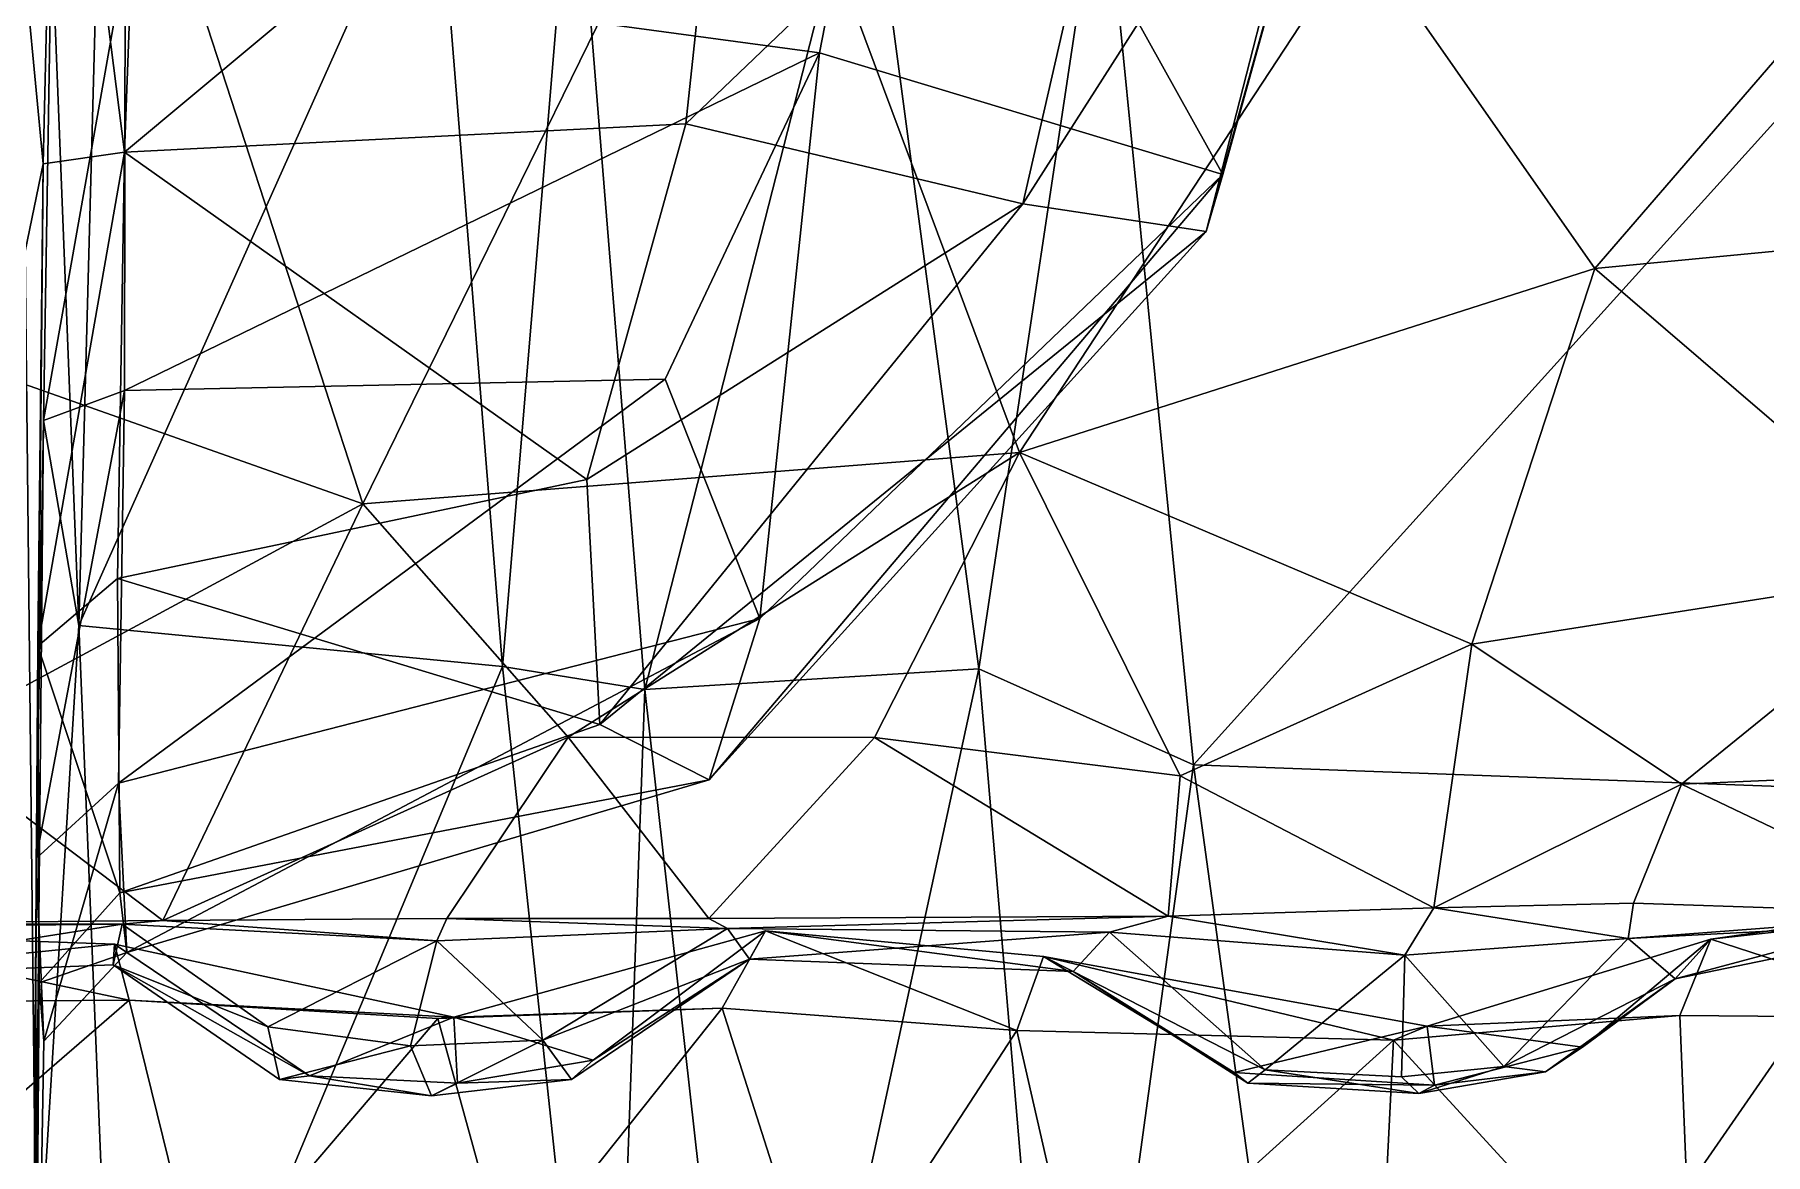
# Model space of a CAD drawing. Extents: x -4.77 to 4.77, y -2.48 to 3.3.
# Drawn here: x -0.2521 to -0.0248, y 2.034 to 2.1809 of the extents above; entities that cross this region are included whole.
import ezdxf

# ---------------------------------------------------------------- set-up
doc = ezdxf.new("R2010")
doc.units = 0

msp = doc.modelspace()

# ---------------------------------------------------------------- linework, layer by layer
for points in [[(-0.28213, 2.14519, 0.77794), (-0.24789, 2.23881, 0.7629), (-0.34915, 2.2498, 0.75796)], [(-0.28213, 2.14519, -0.77794), (-0.34915, 2.2498, -0.75796), (-0.24789, 2.23881, -0.7629)], [(-0.20895, 2.11935, 0.78356), (-0.24789, 2.23881, 0.7629), (-0.28213, 2.14519, 0.77794)], [(-0.20895, 2.11935, -0.78356), (-0.28213, 2.14519, -0.77794), (-0.24789, 2.23881, -0.7629)], [(-0.24925, 2.23618, -0.6056), (-0.23749, 2.23977, -0.62186), (-0.24026, 2.1655, -0.63305)], [(-0.24925, 2.23618, 0.6056), (-0.24026, 2.1655, 0.63305), (-0.23749, 2.23977, 0.62186)], [(-0.20895, 2.11935, 0.78356), (-0.1586, 2.22211, 0.76767), (-0.24789, 2.23881, 0.7629)], [(-0.20895, 2.11935, -0.78356), (-0.24789, 2.23881, -0.7629), (-0.1586, 2.22211, -0.76767)], [(-0.15978, 2.23265, -0.64791), (-0.24026, 2.1655, -0.63305), (-0.23749, 2.23977, -0.62186)], [(-0.15978, 2.23265, 0.64791), (-0.23749, 2.23977, 0.62186), (-0.24026, 2.1655, 0.63305)], [(-0.25496, 2.20636, -0.5237), (-0.24925, 2.23618, -0.6056), (-0.25093, 2.16398, -0.62129)], [(-0.25496, 2.20636, 0.5237), (-0.25093, 2.16398, 0.62129), (-0.24925, 2.23618, 0.6056)], [(-0.24925, 2.23618, -0.6056), (-0.24026, 2.1655, -0.63305), (-0.25093, 2.16398, -0.62129)], [(-0.24925, 2.23618, 0.6056), (-0.25093, 2.16398, 0.62129), (-0.24026, 2.1655, 0.63305)], [(-0.24019, 2.19088, -0.97587), (-0.14902, 2.17854, -0.9298), (-0.13758, 2.23717, -0.93283)], [(-0.24019, 2.19088, 0.97587), (-0.13758, 2.23717, 0.93283), (-0.14902, 2.17854, 0.9298)], [(-0.13758, 2.23717, -0.93283), (-0.14902, 2.17854, -0.9298), (-0.09606, 2.16258, -0.83674)], [(-0.13758, 2.23717, 0.93283), (-0.09606, 2.16258, 0.83674), (-0.14902, 2.17854, 0.9298)], [(-0.13758, 2.23717, -0.93283), (-0.09606, 2.16258, -0.83674), (-0.07838, 2.22635, -0.82877)], [(-0.13758, 2.23717, 0.93283), (-0.07838, 2.22635, 0.82877), (-0.09606, 2.16258, 0.83674)], [(-0.15978, 2.23265, -0.64791), (-0.16655, 2.1692, -0.65904), (-0.24026, 2.1655, -0.63305)], [(-0.15978, 2.23265, 0.64791), (-0.24026, 2.1655, 0.63305), (-0.16655, 2.1692, 0.65904)], [(-0.16655, 2.1692, -0.65904), (-0.15978, 2.23265, -0.64791), (-0.10683, 2.22637, -0.69838)], [(-0.16655, 2.1692, 0.65904), (-0.10683, 2.22637, 0.69838), (-0.15978, 2.23265, 0.64791)], [(-0.16655, 2.1692, -0.65904), (-0.10683, 2.22637, -0.69838), (-0.1223, 2.15871, -0.7068)], [(-0.16655, 2.1692, 0.65904), (-0.1223, 2.15871, 0.7068), (-0.10683, 2.22637, 0.69838)], [(-0.08058, 2.2241, -0.75788), (-0.1223, 2.15871, -0.7068), (-0.10683, 2.22637, -0.69838)], [(-0.08058, 2.2241, 0.75788), (-0.10683, 2.22637, 0.69838), (-0.1223, 2.15871, 0.7068)], [(-0.07838, 2.22635, -0.82877), (-0.09826, 2.15508, -0.76675), (-0.08058, 2.2241, -0.75788)], [(-0.07838, 2.22635, -0.82877), (-0.09606, 2.16258, -0.83674), (-0.09826, 2.15508, -0.76675)], [(-0.07838, 2.22635, 0.82877), (-0.08058, 2.2241, 0.75788), (-0.09826, 2.15508, 0.76675)], [(-0.07838, 2.22635, 0.82877), (-0.09826, 2.15508, 0.76675), (-0.09606, 2.16258, 0.83674)], [(-0.08058, 2.2241, -0.75788), (-0.09826, 2.15508, -0.76675), (-0.1223, 2.15871, -0.7068)], [(-0.08058, 2.2241, 0.75788), (-0.1223, 2.15871, 0.7068), (-0.09826, 2.15508, 0.76675)], [(-0.12275, 2.12607, 0.78387), (-0.1586, 2.22211, 0.76767), (-0.20895, 2.11935, 0.78356)], [(-0.12275, 2.12607, -0.78387), (-0.20895, 2.11935, -0.78356), (-0.1586, 2.22211, -0.76767)], [(-0.12275, 2.12607, 0.78387), (-0.07798, 2.19426, 0.77343), (-0.1586, 2.22211, 0.76767)], [(-0.12275, 2.12607, -0.78387), (-0.1586, 2.22211, -0.76767), (-0.07798, 2.19426, -0.77343)], [(-0.19065, 2.09802, -1.05132), (-0.19947, 2.208, -1.05373), (-0.18127, 2.21017, -1.08251)], [(-0.19065, 2.09802, 1.05132), (-0.18127, 2.21017, 1.08251), (-0.19947, 2.208, 1.05373)], [(-0.19065, 2.09802, -1.05132), (-0.18127, 2.21017, -1.08251), (-0.17195, 2.09497, -1.07635)], [(-0.19065, 2.09802, 1.05132), (-0.17195, 2.09497, 1.07635), (-0.18127, 2.21017, 1.08251)], [(-0.17195, 2.09497, -1.07635), (-0.18127, 2.21017, -1.08251), (-0.1429, 2.20862, -1.08883)], [(-0.17195, 2.09497, 1.07635), (-0.1429, 2.20862, 1.08883), (-0.18127, 2.21017, 1.08251)], [(-0.19947, 2.208, -1.05373), (-0.24625, 2.1034, -1.03609), (-0.24357, 2.20253, -1.03938)], [(-0.19947, 2.208, -1.05373), (-0.19065, 2.09802, -1.05132), (-0.24625, 2.1034, -1.03609)], [(-0.19947, 2.208, 1.05373), (-0.24357, 2.20253, 1.03938), (-0.24625, 2.1034, 1.03609)], [(-0.19947, 2.208, 1.05373), (-0.24625, 2.1034, 1.03609), (-0.19065, 2.09802, 1.05132)], [(-0.17195, 2.09497, -1.07635), (-0.1429, 2.20862, -1.08883), (-0.1281, 2.09768, -1.08259)], [(-0.17195, 2.09497, 1.07635), (-0.1281, 2.09768, 1.08259), (-0.1429, 2.20862, 1.08883)], [(-0.1281, 2.09768, -1.08259), (-0.1429, 2.20862, -1.08883), (-0.11186, 2.20571, -1.05148)], [(-0.1281, 2.09768, 1.08259), (-0.11186, 2.20571, 1.05148), (-0.1429, 2.20862, 1.08883)], [(-0.25496, 2.20636, -0.5237), (-0.25093, 2.16398, -0.62129), (-0.25332, 2.15253, -0.52887)], [(-0.25496, 2.20636, 0.5237), (-0.25332, 2.15253, 0.52887), (-0.25093, 2.16398, 0.62129)], [(-0.1281, 2.09768, -1.08259), (-0.11186, 2.20571, -1.05148), (-0.0999, 2.08509, -1.05031)], [(-0.1281, 2.09768, 1.08259), (-0.0999, 2.08509, 1.05031), (-0.11186, 2.20571, 1.05148)], [(0.00093, 2.19663, -1.04539), (-0.0999, 2.08509, -1.05031), (-0.11186, 2.20571, -1.05148)], [(0.00093, 2.19663, 1.04539), (-0.11186, 2.20571, 1.05148), (-0.0999, 2.08509, 1.05031)], [(-0.04723, 2.15023, 0.78077), (-0.00019, 2.20465, 0.77194), (-0.07798, 2.19426, 0.77343)], [(-0.04723, 2.15023, -0.78077), (-0.07798, 2.19426, -0.77343), (-0.00019, 2.20465, -0.77194)], [(-0.04723, 2.15023, 0.78077), (-0.00019, 2.15474, 0.78017), (-0.00019, 2.20465, 0.77194)], [(-0.04723, 2.15023, -0.78077), (-0.00019, 2.20465, -0.77194), (-0.00019, 2.15474, -0.78017)], [(-0.24625, 2.1034, -1.03609), (-0.24985, 2.19454, -0.99376), (-0.24357, 2.20253, -1.03938)], [(-0.24625, 2.1034, 1.03609), (-0.24357, 2.20253, 1.03938), (-0.24985, 2.19454, 0.99376)], [(0.00093, 2.19663, -1.04539), (0.00081, 2.08137, -1.04539), (-0.0999, 2.08509, -1.05031)], [(0.00093, 2.19663, 1.04539), (-0.0999, 2.08509, 1.05031), (0.00081, 2.08137, 1.04539)], [(-0.24625, 2.1034, -1.03609), (-0.25088, 2.13029, -0.96542), (-0.24985, 2.19454, -0.99376)], [(-0.24019, 2.19088, -0.97587), (-0.24985, 2.19454, -0.99376), (-0.25088, 2.13029, -0.96542)], [(-0.24625, 2.1034, 1.03609), (-0.24985, 2.19454, 0.99376), (-0.25088, 2.13029, 0.96542)], [(-0.24019, 2.19088, 0.97587), (-0.25088, 2.13029, 0.96542), (-0.24985, 2.19454, 0.99376)], [(-0.04723, 2.15023, 0.78077), (-0.07798, 2.19426, 0.77343), (-0.12275, 2.12607, 0.78387)], [(-0.04723, 2.15023, -0.78077), (-0.12275, 2.12607, -0.78387), (-0.07798, 2.19426, -0.77343)], [(-0.24019, 2.19088, -0.97587), (-0.25088, 2.13029, -0.96542), (-0.24027, 2.13422, -0.95054)], [(-0.24019, 2.19088, 0.97587), (-0.24027, 2.13422, 0.95054), (-0.25088, 2.13029, 0.96542)], [(-0.14902, 2.17854, -0.9298), (-0.24019, 2.19088, -0.97587), (-0.24027, 2.13422, -0.95054)], [(-0.14902, 2.17854, 0.9298), (-0.24027, 2.13422, 0.95054), (-0.24019, 2.19088, 0.97587)], [(-0.14902, 2.17854, -0.9298), (-0.24027, 2.13422, -0.95054), (-0.16926, 2.13573, -0.91791)], [(-0.14902, 2.17854, 0.9298), (-0.16926, 2.13573, 0.91791), (-0.24027, 2.13422, 0.95054)], [(-0.15686, 2.10432, -0.86762), (-0.14902, 2.17854, -0.9298), (-0.16926, 2.13573, -0.91791)], [(-0.15686, 2.10432, 0.86762), (-0.16926, 2.13573, 0.91791), (-0.14902, 2.17854, 0.9298)], [(-0.15686, 2.10432, -0.86762), (-0.09606, 2.16258, -0.83674), (-0.14902, 2.17854, -0.9298)], [(-0.15686, 2.10432, 0.86762), (-0.14902, 2.17854, 0.9298), (-0.09606, 2.16258, 0.83674)], [(-0.24026, 2.1655, -0.63305), (-0.16655, 2.1692, -0.65904), (-0.17957, 2.12254, -0.68407)], [(-0.24026, 2.1655, 0.63305), (-0.17957, 2.12254, 0.68407), (-0.16655, 2.1692, 0.65904)], [(-0.1223, 2.15871, -0.7068), (-0.17957, 2.12254, -0.68407), (-0.16655, 2.1692, -0.65904)], [(-0.1223, 2.15871, 0.7068), (-0.16655, 2.1692, 0.65904), (-0.17957, 2.12254, 0.68407)], [(-0.25207, 2.038, -0.61513), (-0.25332, 2.15253, -0.52887), (-0.25093, 2.16398, -0.62129)], [(-0.25207, 2.038, 0.61513), (-0.25093, 2.16398, 0.62129), (-0.25332, 2.15253, 0.52887)], [(-0.25207, 2.038, -0.61513), (-0.25093, 2.16398, -0.62129), (-0.25166, 2.10067, -0.65916)], [(-0.25207, 2.038, 0.61513), (-0.25166, 2.10067, 0.65916), (-0.25093, 2.16398, 0.62129)], [(-0.25166, 2.10067, -0.65916), (-0.24026, 2.1655, -0.63305), (-0.2412, 2.10953, -0.66677)], [(-0.25166, 2.10067, -0.65916), (-0.25093, 2.16398, -0.62129), (-0.24026, 2.1655, -0.63305)], [(-0.25166, 2.10067, 0.65916), (-0.2412, 2.10953, 0.66677), (-0.24026, 2.1655, 0.63305)], [(-0.25166, 2.10067, 0.65916), (-0.24026, 2.1655, 0.63305), (-0.25093, 2.16398, 0.62129)], [(-0.24026, 2.1655, -0.63305), (-0.17957, 2.12254, -0.68407), (-0.2412, 2.10953, -0.66677)], [(-0.24026, 2.1655, 0.63305), (-0.2412, 2.10953, 0.66677), (-0.17957, 2.12254, 0.68407)], [(-0.1635, 2.08313, -0.79849), (-0.09606, 2.16258, -0.83674), (-0.15686, 2.10432, -0.86762)], [(-0.1635, 2.08313, -0.79849), (-0.09826, 2.15508, -0.76675), (-0.09606, 2.16258, -0.83674)], [(-0.1635, 2.08313, 0.79849), (-0.15686, 2.10432, 0.86762), (-0.09606, 2.16258, 0.83674)], [(-0.1635, 2.08313, 0.79849), (-0.09606, 2.16258, 0.83674), (-0.09826, 2.15508, 0.76675)], [(-0.1223, 2.15871, -0.7068), (-0.17784, 2.09038, -0.73143), (-0.17957, 2.12254, -0.68407)], [(-0.1223, 2.15871, 0.7068), (-0.17957, 2.12254, 0.68407), (-0.17784, 2.09038, 0.73143)], [(-0.17784, 2.09038, -0.73143), (-0.1223, 2.15871, -0.7068), (-0.09826, 2.15508, -0.76675)], [(-0.17784, 2.09038, 0.73143), (-0.09826, 2.15508, 0.76675), (-0.1223, 2.15871, 0.7068)], [(-0.17784, 2.09038, -0.73143), (-0.09826, 2.15508, -0.76675), (-0.1635, 2.08313, -0.79849)], [(-0.17784, 2.09038, 0.73143), (-0.1635, 2.08313, 0.79849), (-0.09826, 2.15508, 0.76675)], [(-0.04723, 2.15023, 0.78077), (-0.00112, 2.11067, 0.7869), (-0.00019, 2.15474, 0.78017)], [(-0.04723, 2.15023, -0.78077), (-0.00019, 2.15474, -0.78017), (-0.00112, 2.11067, -0.7869)], [(-0.04723, 2.15023, 0.78077), (-0.12275, 2.12607, 0.78387), (-0.06336, 2.10093, 0.78836)], [(-0.04723, 2.15023, -0.78077), (-0.06336, 2.10093, -0.78836), (-0.12275, 2.12607, -0.78387)], [(-0.04723, 2.15023, 0.78077), (-0.06336, 2.10093, 0.78836), (-0.00112, 2.11067, 0.7869)], [(-0.04723, 2.15023, -0.78077), (-0.00112, 2.11067, -0.7869), (-0.06336, 2.10093, -0.78836)], [(-0.26658, 2.08834, 0.78906), (-0.20895, 2.11935, 0.78356), (-0.28213, 2.14519, 0.77794)], [(-0.26658, 2.08834, -0.78906), (-0.28213, 2.14519, -0.77794), (-0.20895, 2.11935, -0.78356)], [(-0.24027, 2.13422, -0.95054), (-0.25188, 2.07279, -0.91118), (-0.24103, 2.08268, -0.90044)], [(-0.24027, 2.13422, -0.95054), (-0.25088, 2.13029, -0.96542), (-0.25188, 2.07279, -0.91118)], [(-0.24027, 2.13422, 0.95054), (-0.24103, 2.08268, 0.90044), (-0.25188, 2.07279, 0.91118)], [(-0.24027, 2.13422, 0.95054), (-0.25188, 2.07279, 0.91118), (-0.25088, 2.13029, 0.96542)], [(-0.16926, 2.13573, -0.91791), (-0.24103, 2.08268, -0.90044), (-0.15686, 2.10432, -0.86762)], [(-0.16926, 2.13573, -0.91791), (-0.24027, 2.13422, -0.95054), (-0.24103, 2.08268, -0.90044)], [(-0.16926, 2.13573, 0.91791), (-0.15686, 2.10432, 0.86762), (-0.24103, 2.08268, 0.90044)], [(-0.16926, 2.13573, 0.91791), (-0.24103, 2.08268, 0.90044), (-0.24027, 2.13422, 0.95054)], [(-0.25088, 2.13029, -0.96542), (-0.25203, 2.00854, -0.97), (-0.25188, 2.07279, -0.91118)], [(-0.25088, 2.13029, -0.96542), (-0.24625, 2.1034, -1.03609), (-0.25203, 2.00854, -0.97)], [(-0.25088, 2.13029, 0.96542), (-0.25188, 2.07279, 0.91118), (-0.25203, 2.00854, 0.97)], [(-0.25088, 2.13029, 0.96542), (-0.25203, 2.00854, 0.97), (-0.24625, 2.1034, 1.03609)], [(-0.18201, 2.08872, 0.79066), (-0.12275, 2.12607, 0.78387), (-0.20895, 2.11935, 0.78356)], [(-0.18201, 2.08872, -0.79066), (-0.20895, 2.11935, -0.78356), (-0.12275, 2.12607, -0.78387)], [(-0.18201, 2.08872, 0.79066), (-0.1418, 2.08869, 0.79098), (-0.12275, 2.12607, 0.78387)], [(-0.18201, 2.08872, -0.79066), (-0.12275, 2.12607, -0.78387), (-0.1418, 2.08869, -0.79098)], [(-0.10164, 2.08366, 0.79374), (-0.12275, 2.12607, 0.78387), (-0.1418, 2.08869, 0.79098)], [(-0.10164, 2.08366, -0.79374), (-0.1418, 2.08869, -0.79098), (-0.12275, 2.12607, -0.78387)], [(-0.10164, 2.08366, 0.79374), (-0.06336, 2.10093, 0.78836), (-0.12275, 2.12607, 0.78387)], [(-0.10164, 2.08366, -0.79374), (-0.12275, 2.12607, -0.78387), (-0.06336, 2.10093, -0.78836)], [(-0.17784, 2.09038, -0.73143), (-0.2412, 2.10953, -0.66677), (-0.17957, 2.12254, -0.68407)], [(-0.17784, 2.09038, 0.73143), (-0.17957, 2.12254, 0.68407), (-0.2412, 2.10953, 0.66677)], [(-0.23522, 2.06465, 0.82342), (-0.20895, 2.11935, 0.78356), (-0.26658, 2.08834, 0.78906)], [(-0.23522, 2.06465, -0.82342), (-0.26658, 2.08834, -0.78906), (-0.20895, 2.11935, -0.78356)], [(-0.23522, 2.06465, 0.82342), (-0.18201, 2.08872, 0.79066), (-0.20895, 2.11935, 0.78356)], [(-0.23522, 2.06465, -0.82342), (-0.20895, 2.11935, -0.78356), (-0.18201, 2.08872, -0.79066)], [(-0.25166, 2.10067, -0.65916), (-0.2412, 2.10953, -0.66677), (-0.24089, 2.0683, -0.73282)], [(-0.25166, 2.10067, 0.65916), (-0.24089, 2.0683, 0.73282), (-0.2412, 2.10953, 0.66677)], [(-0.17784, 2.09038, -0.73143), (-0.24089, 2.0683, -0.73282), (-0.2412, 2.10953, -0.66677)], [(-0.17784, 2.09038, 0.73143), (-0.2412, 2.10953, 0.66677), (-0.24089, 2.0683, 0.73282)], [(-0.03581, 2.08257, 0.79488), (-0.00112, 2.11067, 0.7869), (-0.06336, 2.10093, 0.78836)], [(-0.03581, 2.08257, -0.79488), (-0.06336, 2.10093, -0.78836), (-0.00112, 2.11067, -0.7869)], [(-0.03581, 2.08257, 0.79488), (-0.0014, 2.08405, 0.7942), (-0.00112, 2.11067, 0.7869)], [(-0.03581, 2.08257, -0.79488), (-0.00112, 2.11067, -0.7869), (-0.0014, 2.08405, -0.7942)], [(-0.25203, 2.00854, -0.97), (-0.24625, 2.1034, -1.03609), (-0.24109, 1.97737, -1.04141)], [(-0.25203, 2.00854, 0.97), (-0.24109, 1.97737, 1.04141), (-0.24625, 2.1034, 1.03609)], [(-0.19065, 2.09802, -1.05132), (-0.24109, 1.97737, -1.04141), (-0.24625, 2.1034, -1.03609)], [(-0.19065, 2.09802, 1.05132), (-0.24625, 2.1034, 1.03609), (-0.24109, 1.97737, 1.04141)], [(-0.15686, 2.10432, -0.86762), (-0.24103, 2.08268, -0.90044), (-0.23995, 2.06047, -0.82499)], [(-0.15686, 2.10432, 0.86762), (-0.23995, 2.06047, 0.82499), (-0.24103, 2.08268, 0.90044)], [(-0.15686, 2.10432, -0.86762), (-0.23995, 2.06047, -0.82499), (-0.1635, 2.08313, -0.79849)], [(-0.15686, 2.10432, 0.86762), (-0.1635, 2.08313, 0.79849), (-0.23995, 2.06047, 0.82499)], [(-0.25147, 2.05648, -0.73075), (-0.25207, 2.038, -0.61513), (-0.25166, 2.10067, -0.65916)], [(-0.25147, 2.05648, 0.73075), (-0.25166, 2.10067, 0.65916), (-0.25207, 2.038, 0.61513)], [(-0.25166, 2.10067, -0.65916), (-0.24089, 2.0683, -0.73282), (-0.25147, 2.05648, -0.73075)], [(-0.25166, 2.10067, 0.65916), (-0.25147, 2.05648, 0.73075), (-0.24089, 2.0683, 0.73282)], [(-0.10164, 2.08366, 0.79374), (-0.06833, 2.06631, 0.81673), (-0.06336, 2.10093, 0.78836)], [(-0.10164, 2.08366, -0.79374), (-0.06336, 2.10093, -0.78836), (-0.06833, 2.06631, -0.81673)], [(-0.06833, 2.06631, 0.81673), (-0.03581, 2.08257, 0.79488), (-0.06336, 2.10093, 0.78836)], [(-0.06833, 2.06631, -0.81673), (-0.06336, 2.10093, -0.78836), (-0.03581, 2.08257, -0.79488)], [(-0.19065, 2.09802, -1.05132), (-0.17658, 1.96646, -1.05144), (-0.24109, 1.97737, -1.04141)], [(-0.19065, 2.09802, 1.05132), (-0.24109, 1.97737, 1.04141), (-0.17658, 1.96646, 1.05144)], [(-0.17658, 1.96646, -1.05144), (-0.19065, 2.09802, -1.05132), (-0.17195, 2.09497, -1.07635)], [(-0.17658, 1.96646, 1.05144), (-0.17195, 2.09497, 1.07635), (-0.19065, 2.09802, 1.05132)], [(-0.15718, 1.96339, -1.07481), (-0.17195, 2.09497, -1.07635), (-0.1281, 2.09768, -1.08259)], [(-0.15718, 1.96339, 1.07481), (-0.1281, 2.09768, 1.08259), (-0.17195, 2.09497, 1.07635)], [(-0.15718, 1.96339, -1.07481), (-0.1281, 2.09768, -1.08259), (-0.11662, 1.96305, -1.08068)], [(-0.15718, 1.96339, 1.07481), (-0.11662, 1.96305, 1.08068), (-0.1281, 2.09768, 1.08259)], [(-0.11662, 1.96305, -1.08068), (-0.1281, 2.09768, -1.08259), (-0.0999, 2.08509, -1.05031)], [(-0.11662, 1.96305, 1.08068), (-0.0999, 2.08509, 1.05031), (-0.1281, 2.09768, 1.08259)], [(-0.17658, 1.96646, -1.05144), (-0.17195, 2.09497, -1.07635), (-0.15718, 1.96339, -1.07481)], [(-0.17658, 1.96646, 1.05144), (-0.15718, 1.96339, 1.07481), (-0.17195, 2.09497, 1.07635)], [(-0.1635, 2.08313, -0.79849), (-0.24089, 2.0683, -0.73282), (-0.17784, 2.09038, -0.73143)], [(-0.1635, 2.08313, 0.79849), (-0.17784, 2.09038, 0.73143), (-0.24089, 2.0683, 0.73282)], [(-0.23522, 2.06465, 0.82342), (-0.19792, 2.06492, 0.8226), (-0.18201, 2.08872, 0.79066)], [(-0.23522, 2.06465, -0.82342), (-0.18201, 2.08872, -0.79066), (-0.19792, 2.06492, -0.8226)], [(-0.18201, 2.08872, 0.79066), (-0.19792, 2.06492, 0.8226), (-0.16353, 2.06493, 0.82188)], [(-0.18201, 2.08872, -0.79066), (-0.16353, 2.06493, -0.82188), (-0.19792, 2.06492, -0.8226)], [(-0.18201, 2.08872, 0.79066), (-0.16353, 2.06493, 0.82188), (-0.1418, 2.08869, 0.79098)], [(-0.18201, 2.08872, -0.79066), (-0.1418, 2.08869, -0.79098), (-0.16353, 2.06493, -0.82188)], [(-0.1418, 2.08869, 0.79098), (-0.16353, 2.06493, 0.82188), (-0.10324, 2.06523, 0.8199)], [(-0.1418, 2.08869, -0.79098), (-0.10324, 2.06523, -0.8199), (-0.16353, 2.06493, -0.82188)], [(-0.1418, 2.08869, 0.79098), (-0.10324, 2.06523, 0.8199), (-0.10164, 2.08366, 0.79374)], [(-0.1418, 2.08869, -0.79098), (-0.10164, 2.08366, -0.79374), (-0.10324, 2.06523, -0.8199)], [(-0.23522, 2.06465, 0.82342), (-0.26658, 2.08834, 0.78906), (-0.28567, 2.06419, 0.8251)], [(-0.23522, 2.06465, -0.82342), (-0.28567, 2.06419, -0.8251), (-0.26658, 2.08834, -0.78906)], [(-0.11662, 1.96305, -1.08068), (-0.0999, 2.08509, -1.05031), (-0.08281, 1.9607, -1.04757)], [(-0.11662, 1.96305, 1.08068), (-0.08281, 1.9607, 1.04757), (-0.0999, 2.08509, 1.05031)], [(-0.08281, 1.9607, -1.04757), (-0.0999, 2.08509, -1.05031), (0.00081, 2.08137, -1.04539)], [(-0.08281, 1.9607, 1.04757), (0.00081, 2.08137, 1.04539), (-0.0999, 2.08509, 1.05031)], [(-0.00019, 2.06556, 0.82062), (-0.0014, 2.08405, 0.7942), (-0.03581, 2.08257, 0.79488)], [(-0.00019, 2.06556, -0.82062), (-0.03581, 2.08257, -0.79488), (-0.0014, 2.08405, -0.7942)], [(-0.24103, 2.08268, -0.90044), (-0.25188, 2.07279, -0.91118), (-0.25084, 2.04883, -0.83068)], [(-0.24103, 2.08268, 0.90044), (-0.25084, 2.04883, 0.83068), (-0.25188, 2.07279, 0.91118)], [(-0.24103, 2.08268, -0.90044), (-0.25084, 2.04883, -0.83068), (-0.23995, 2.06047, -0.82499)], [(-0.24103, 2.08268, 0.90044), (-0.23995, 2.06047, 0.82499), (-0.25084, 2.04883, 0.83068)], [(-0.1635, 2.08313, -0.79849), (-0.23995, 2.06047, -0.82499), (-0.24089, 2.0683, -0.73282)], [(-0.1635, 2.08313, 0.79849), (-0.24089, 2.0683, 0.73282), (-0.23995, 2.06047, 0.82499)], [(-0.10164, 2.08366, 0.79374), (-0.10324, 2.06523, 0.8199), (-0.06833, 2.06631, 0.81673)], [(-0.10164, 2.08366, -0.79374), (-0.06833, 2.06631, -0.81673), (-0.10324, 2.06523, -0.8199)], [(-0.06833, 2.06631, 0.81673), (-0.04213, 2.06694, 0.8153), (-0.03581, 2.08257, 0.79488)], [(-0.06833, 2.06631, -0.81673), (-0.03581, 2.08257, -0.79488), (-0.04213, 2.06694, -0.8153)], [(-0.00019, 2.06556, 0.82062), (-0.03581, 2.08257, 0.79488), (-0.04213, 2.06694, 0.8153)], [(-0.00019, 2.06556, -0.82062), (-0.04213, 2.06694, -0.8153), (-0.03581, 2.08257, -0.79488)], [(-0.08281, 1.9607, -1.04757), (0.00081, 2.08137, -1.04539), (-0.00014, 1.9607, -1.04539)], [(-0.08281, 1.9607, 1.04757), (-0.00014, 1.9607, 1.04539), (0.00081, 2.08137, 1.04539)], [(-0.25188, 2.07279, -0.91118), (-0.25206, 1.97808, -0.84716), (-0.25084, 2.04883, -0.83068)], [(-0.25188, 2.07279, -0.91118), (-0.25203, 2.00854, -0.97), (-0.25206, 1.97808, -0.84716)], [(-0.25188, 2.07279, 0.91118), (-0.25084, 2.04883, 0.83068), (-0.25206, 1.97808, 0.84716)], [(-0.25188, 2.07279, 0.91118), (-0.25206, 1.97808, 0.84716), (-0.25203, 2.00854, 0.97)], [(-0.25147, 2.05648, -0.73075), (-0.24089, 2.0683, -0.73282), (-0.23995, 2.06047, -0.82499)], [(-0.25147, 2.05648, 0.73075), (-0.23995, 2.06047, 0.82499), (-0.24089, 2.0683, 0.73282)], [(-0.07216, 2.06013, 0.88408), (-0.06833, 2.06631, 0.81673), (-0.10324, 2.06523, 0.8199)], [(-0.07216, 2.06013, -0.88408), (-0.10324, 2.06523, -0.8199), (-0.06833, 2.06631, -0.81673)], [(-0.06833, 2.06631, 0.81673), (-0.07216, 2.06013, 0.88408), (-0.04282, 2.06232, 0.88292)], [(-0.06833, 2.06631, -0.81673), (-0.04282, 2.06232, -0.88292), (-0.07216, 2.06013, -0.88408)], [(-0.06833, 2.06631, 0.81673), (-0.04282, 2.06232, 0.88292), (-0.04213, 2.06694, 0.8153)], [(-0.06833, 2.06631, -0.81673), (-0.04213, 2.06694, -0.8153), (-0.04282, 2.06232, -0.88292)], [(-0.04282, 2.06232, 0.88292), (-0.00019, 2.06556, 0.82062), (-0.04213, 2.06694, 0.8153)], [(-0.04282, 2.06232, -0.88292), (-0.04213, 2.06694, -0.8153), (-0.00019, 2.06556, -0.82062)], [(-0.03668, 2.05702, 0.98425), (-0.0002, 2.06676, 0.98526), (-0.0002, 2.06454, 0.87989)], [(-0.0002, 2.06676, 0.98526), (-0.03668, 2.05702, 0.98425), (-0.03196, 2.06221, 1.09732)], [(-0.03668, 2.05702, -0.98425), (-0.0002, 2.06454, -0.87989), (-0.0002, 2.06676, -0.98526)], [(-0.0002, 2.06676, -0.98526), (-0.03196, 2.06221, -1.09732), (-0.03668, 2.05702, -0.98425)], [(-0.0002, 2.06676, 0.98526), (-0.03196, 2.06221, 1.09732), (-0.0002, 2.06573, 1.09598)], [(-0.0002, 2.06676, -0.98526), (-0.0002, 2.06573, -1.09598), (-0.03196, 2.06221, -1.09732)], [(-0.00021, 2.05191, 1.11707), (-0.0002, 2.06573, 1.09598), (-0.03196, 2.06221, 1.09732)], [(-0.00021, 2.05191, -1.11707), (-0.03196, 2.06221, -1.09732), (-0.0002, 2.06573, -1.09598)], [(-0.24059, 2.06419, 0.88067), (-0.28567, 2.06419, 0.8251), (-0.28859, 2.06369, 0.8743)], [(-0.24059, 2.06419, 0.88067), (-0.28859, 2.06369, 0.8743), (-0.2848, 2.05718, 0.97714)], [(-0.24059, 2.06419, -0.88067), (-0.28859, 2.06369, -0.8743), (-0.28567, 2.06419, -0.8251)], [(-0.24059, 2.06419, -0.88067), (-0.2848, 2.05718, -0.97714), (-0.28859, 2.06369, -0.8743)], [(-0.24059, 2.06419, 0.88067), (-0.23522, 2.06465, 0.82342), (-0.28567, 2.06419, 0.8251)], [(-0.24059, 2.06419, -0.88067), (-0.28567, 2.06419, -0.8251), (-0.23522, 2.06465, -0.82342)], [(-0.24059, 2.06419, 0.88067), (-0.2848, 2.05718, 0.97714), (-0.24175, 2.05887, 0.97439)], [(-0.24059, 2.06419, -0.88067), (-0.24175, 2.05887, -0.97439), (-0.2848, 2.05718, -0.97714)], [(-0.24175, 2.05887, 0.97439), (-0.22146, 2.05073, 0.90842), (-0.24059, 2.06419, 0.88067)], [(-0.24175, 2.05887, -0.97439), (-0.24059, 2.06419, -0.88067), (-0.22146, 2.05073, -0.90842)], [(-0.19926, 2.06198, 0.87978), (-0.23522, 2.06465, 0.82342), (-0.24059, 2.06419, 0.88067)], [(-0.19926, 2.06198, -0.87978), (-0.24059, 2.06419, -0.88067), (-0.23522, 2.06465, -0.82342)], [(-0.19926, 2.06198, 0.87978), (-0.24059, 2.06419, 0.88067), (-0.22146, 2.05073, 0.90842)], [(-0.19926, 2.06198, -0.87978), (-0.22146, 2.05073, -0.90842), (-0.24059, 2.06419, -0.88067)], [(-0.19926, 2.06198, 0.87978), (-0.19792, 2.06492, 0.8226), (-0.23522, 2.06465, 0.82342)], [(-0.19926, 2.06198, -0.87978), (-0.23522, 2.06465, -0.82342), (-0.19792, 2.06492, -0.8226)], [(-0.19792, 2.06492, 0.8226), (-0.19926, 2.06198, 0.87978), (-0.16109, 2.06362, 0.87954)], [(-0.19792, 2.06492, -0.8226), (-0.16109, 2.06362, -0.87954), (-0.19926, 2.06198, -0.87978)], [(-0.19926, 2.06198, 0.87978), (-0.18535, 2.04895, 0.90961), (-0.16109, 2.06362, 0.87954)], [(-0.19926, 2.06198, -0.87978), (-0.16109, 2.06362, -0.87954), (-0.18535, 2.04895, -0.90961)], [(-0.19792, 2.06492, 0.8226), (-0.16109, 2.06362, 0.87954), (-0.16353, 2.06493, 0.82188)], [(-0.19792, 2.06492, -0.8226), (-0.16353, 2.06493, -0.82188), (-0.16109, 2.06362, -0.87954)], [(-0.15821, 2.0596, 0.97646), (-0.16109, 2.06362, 0.87954), (-0.18535, 2.04895, 0.90961)], [(-0.15821, 2.0596, -0.97646), (-0.18535, 2.04895, -0.90961), (-0.16109, 2.06362, -0.87954)], [(-0.10324, 2.06523, 0.8199), (-0.16353, 2.06493, 0.82188), (-0.16109, 2.06362, 0.87954)], [(-0.10324, 2.06523, -0.8199), (-0.16109, 2.06362, -0.87954), (-0.16353, 2.06493, -0.82188)], [(-0.10324, 2.06523, 0.8199), (-0.16109, 2.06362, 0.87954), (-0.11094, 2.06312, 0.88654)], [(-0.10324, 2.06523, -0.8199), (-0.11094, 2.06312, -0.88654), (-0.16109, 2.06362, -0.87954)], [(-0.15821, 2.0596, 0.97646), (-0.11094, 2.06312, 0.88654), (-0.16109, 2.06362, 0.87954)], [(-0.15821, 2.0596, -0.97646), (-0.16109, 2.06362, -0.87954), (-0.11094, 2.06312, -0.88654)], [(-0.07216, 2.06013, 0.88408), (-0.10324, 2.06523, 0.8199), (-0.11094, 2.06312, 0.88654)], [(-0.07216, 2.06013, -0.88408), (-0.11094, 2.06312, -0.88654), (-0.10324, 2.06523, -0.8199)], [(-0.04282, 2.06232, 0.88292), (-0.0002, 2.06454, 0.87989), (-0.00019, 2.06556, 0.82062)], [(-0.04282, 2.06232, -0.88292), (-0.00019, 2.06556, -0.82062), (-0.0002, 2.06454, -0.87989)], [(-0.03668, 2.05702, 0.98425), (-0.0002, 2.06454, 0.87989), (-0.04282, 2.06232, 0.88292)], [(-0.03668, 2.05702, -0.98425), (-0.04282, 2.06232, -0.88292), (-0.0002, 2.06454, -0.87989)], [(-0.28118, 2.06295, 1.09891), (-0.2896, 2.05387, 1.11706), (-0.23963, 2.0542, 1.11706)], [(-0.28118, 2.06295, -1.09891), (-0.23963, 2.0542, -1.11706), (-0.2896, 2.05387, -1.11706)], [(-0.24158, 2.06158, 1.09228), (-0.2848, 2.05718, 0.97714), (-0.28118, 2.06295, 1.09891)], [(-0.24158, 2.06158, -1.09228), (-0.28118, 2.06295, -1.09891), (-0.2848, 2.05718, -0.97714)], [(-0.24158, 2.06158, 1.09228), (-0.24175, 2.05887, 0.97439), (-0.2848, 2.05718, 0.97714)], [(-0.24158, 2.06158, -1.09228), (-0.2848, 2.05718, -0.97714), (-0.24175, 2.05887, -0.97439)], [(-0.28118, 2.06295, 1.09891), (-0.23963, 2.0542, 1.11706), (-0.24158, 2.06158, 1.09228)], [(-0.28118, 2.06295, -1.09891), (-0.24158, 2.06158, -1.09228), (-0.23963, 2.0542, -1.11706)], [(-0.24175, 2.05887, 0.97439), (-0.24158, 2.06158, 1.09228), (-0.21599, 2.04427, 1.06893)], [(-0.24175, 2.05887, -0.97439), (-0.21599, 2.04427, -1.06893), (-0.24158, 2.06158, -1.09228)], [(-0.19702, 2.05196, 1.0944), (-0.21599, 2.04427, 1.06893), (-0.24158, 2.06158, 1.09228)], [(-0.19702, 2.05196, 1.0944), (-0.24158, 2.06158, 1.09228), (-0.23963, 2.0542, 1.11706)], [(-0.19702, 2.05196, -1.0944), (-0.24158, 2.06158, -1.09228), (-0.21599, 2.04427, -1.06893)], [(-0.19702, 2.05196, -1.0944), (-0.23963, 2.0542, -1.11706), (-0.24158, 2.06158, -1.09228)], [(-0.19926, 2.06198, 0.87978), (-0.22146, 2.05073, 0.90842), (-0.2027, 2.04823, 0.90871)], [(-0.19926, 2.06198, -0.87978), (-0.2027, 2.04823, -0.90871), (-0.22146, 2.05073, -0.90842)], [(-0.19926, 2.06198, 0.87978), (-0.2027, 2.04823, 0.90871), (-0.18535, 2.04895, 0.90961)], [(-0.19926, 2.06198, -0.87978), (-0.18535, 2.04895, -0.90961), (-0.2027, 2.04823, -0.90871)], [(-0.19702, 2.05196, 1.0944), (-0.16178, 2.05315, 1.11706), (-0.15609, 2.06333, 1.09852)], [(-0.19702, 2.05196, 1.0944), (-0.15609, 2.06333, 1.09852), (-0.17874, 2.04634, 1.06908)], [(-0.19702, 2.05196, -1.0944), (-0.15609, 2.06333, -1.09852), (-0.16178, 2.05315, -1.11706)], [(-0.19702, 2.05196, -1.0944), (-0.17874, 2.04634, -1.06908), (-0.15609, 2.06333, -1.09852)], [(-0.15821, 2.0596, 0.97646), (-0.17874, 2.04634, 1.06908), (-0.15609, 2.06333, 1.09852)], [(-0.15821, 2.0596, -0.97646), (-0.15609, 2.06333, -1.09852), (-0.17874, 2.04634, -1.06908)], [(-0.15609, 2.06333, 1.09852), (-0.16178, 2.05315, 1.11706), (-0.12312, 2.05023, 1.11707)], [(-0.15609, 2.06333, -1.09852), (-0.12312, 2.05023, -1.11707), (-0.16178, 2.05315, -1.11706)], [(-0.11571, 2.05799, 0.98943), (-0.15821, 2.0596, 0.97646), (-0.15609, 2.06333, 1.09852)], [(-0.11571, 2.05799, -0.98943), (-0.15609, 2.06333, -1.09852), (-0.15821, 2.0596, -0.97646)], [(-0.15821, 2.0596, 0.97646), (-0.11571, 2.05799, 0.98943), (-0.11094, 2.06312, 0.88654)], [(-0.15821, 2.0596, -0.97646), (-0.11094, 2.06312, -0.88654), (-0.11571, 2.05799, -0.98943)], [(-0.15609, 2.06333, 1.09852), (-0.12312, 2.05023, 1.11707), (-0.11959, 2.05994, 1.10405)], [(-0.11571, 2.05799, 0.98943), (-0.15609, 2.06333, 1.09852), (-0.11959, 2.05994, 1.10405)], [(-0.15609, 2.06333, -1.09852), (-0.11959, 2.05994, -1.10405), (-0.12312, 2.05023, -1.11707)], [(-0.11571, 2.05799, -0.98943), (-0.11959, 2.05994, -1.10405), (-0.15609, 2.06333, -1.09852)], [(-0.11571, 2.05799, 0.98943), (-0.09048, 2.04508, 0.91825), (-0.11094, 2.06312, 0.88654)], [(-0.11571, 2.05799, -0.98943), (-0.11094, 2.06312, -0.88654), (-0.09048, 2.04508, -0.91825)], [(-0.07216, 2.06013, 0.88408), (-0.11094, 2.06312, 0.88654), (-0.09048, 2.04508, 0.91825)], [(-0.07216, 2.06013, -0.88408), (-0.09048, 2.04508, -0.91825), (-0.11094, 2.06312, -0.88654)], [(-0.07216, 2.06013, 0.88408), (-0.05915, 2.0455, 0.91727), (-0.04282, 2.06232, 0.88292)], [(-0.07216, 2.06013, -0.88408), (-0.04282, 2.06232, -0.88292), (-0.05915, 2.0455, -0.91727)], [(-0.06923, 2.0508, 1.09836), (-0.03605, 2.05221, 1.11707), (-0.03196, 2.06221, 1.09732)], [(-0.06923, 2.0508, 1.09836), (-0.03196, 2.06221, 1.09732), (-0.04884, 2.04805, 1.06881)], [(-0.06923, 2.0508, -1.09836), (-0.03196, 2.06221, -1.09732), (-0.03605, 2.05221, -1.11707)], [(-0.06923, 2.0508, -1.09836), (-0.04884, 2.04805, -1.06881), (-0.03196, 2.06221, -1.09732)], [(-0.03668, 2.05702, 0.98425), (-0.04282, 2.06232, 0.88292), (-0.05915, 2.0455, 0.91727)], [(-0.03668, 2.05702, -0.98425), (-0.05915, 2.0455, -0.91727), (-0.04282, 2.06232, -0.88292)], [(-0.03668, 2.05702, 0.98425), (-0.04884, 2.04805, 1.06881), (-0.03196, 2.06221, 1.09732)], [(-0.03668, 2.05702, -0.98425), (-0.03196, 2.06221, -1.09732), (-0.04884, 2.04805, -1.06881)], [(-0.00021, 2.05191, 1.11707), (-0.03196, 2.06221, 1.09732), (-0.03605, 2.05221, 1.11707)], [(-0.00021, 2.05191, -1.11707), (-0.03605, 2.05221, -1.11707), (-0.03196, 2.06221, -1.09732)], [(-0.25147, 2.05648, -0.73075), (-0.23995, 2.06047, -0.82499), (-0.25084, 2.04883, -0.83068)], [(-0.25147, 2.05648, 0.73075), (-0.25084, 2.04883, 0.83068), (-0.23995, 2.06047, 0.82499)], [(-0.24175, 2.05887, 0.97439), (-0.21599, 2.04427, 1.06893), (-0.21992, 2.04379, 0.97979)], [(-0.24175, 2.05887, 0.97439), (-0.21992, 2.04379, 0.97979), (-0.22146, 2.05073, 0.90842)], [(-0.24175, 2.05887, -0.97439), (-0.21992, 2.04379, -0.97979), (-0.21599, 2.04427, -1.06893)], [(-0.24175, 2.05887, -0.97439), (-0.22146, 2.05073, -0.90842), (-0.21992, 2.04379, -0.97979)], [(-0.15821, 2.0596, 0.97646), (-0.18535, 2.04895, 0.90961), (-0.18157, 2.04378, 0.9805)], [(-0.15821, 2.0596, -0.97646), (-0.18157, 2.04378, -0.9805), (-0.18535, 2.04895, -0.90961)], [(-0.15821, 2.0596, 0.97646), (-0.18157, 2.04378, 0.9805), (-0.17874, 2.04634, 1.06908)], [(-0.15821, 2.0596, -0.97646), (-0.17874, 2.04634, -1.06908), (-0.18157, 2.04378, -0.9805)], [(-0.07363, 2.04898, 1.11707), (-0.11959, 2.05994, 1.10405), (-0.12312, 2.05023, 1.11707)], [(-0.07363, 2.04898, -1.11707), (-0.12312, 2.05023, -1.11707), (-0.11959, 2.05994, -1.10405)], [(-0.06923, 2.0508, 1.09836), (-0.09458, 2.04474, 1.06965), (-0.11959, 2.05994, 1.10405)], [(-0.11571, 2.05799, 0.98943), (-0.11959, 2.05994, 1.10405), (-0.09458, 2.04474, 1.06965)], [(-0.07363, 2.04898, 1.11707), (-0.06923, 2.0508, 1.09836), (-0.11959, 2.05994, 1.10405)], [(-0.06923, 2.0508, -1.09836), (-0.11959, 2.05994, -1.10405), (-0.09458, 2.04474, -1.06965)], [(-0.11571, 2.05799, -0.98943), (-0.09458, 2.04474, -1.06965), (-0.11959, 2.05994, -1.10405)], [(-0.07363, 2.04898, -1.11707), (-0.11959, 2.05994, -1.10405), (-0.06923, 2.0508, -1.09836)], [(-0.07216, 2.06013, 0.88408), (-0.09048, 2.04508, 0.91825), (-0.07261, 2.04415, 0.91746)], [(-0.07216, 2.06013, -0.88408), (-0.07261, 2.04415, -0.91746), (-0.09048, 2.04508, -0.91825)], [(-0.07216, 2.06013, 0.88408), (-0.07261, 2.04415, 0.91746), (-0.05915, 2.0455, 0.91727)], [(-0.07216, 2.06013, -0.88408), (-0.05915, 2.0455, -0.91727), (-0.07261, 2.04415, -0.91746)], [(-0.11571, 2.05799, 0.98943), (-0.09458, 2.04474, 1.06965), (-0.09276, 2.04334, 0.99029)], [(-0.11571, 2.05799, 0.98943), (-0.09276, 2.04334, 0.99029), (-0.09048, 2.04508, 0.91825)], [(-0.11571, 2.05799, -0.98943), (-0.09276, 2.04334, -0.99029), (-0.09458, 2.04474, -1.06965)], [(-0.11571, 2.05799, -0.98943), (-0.09048, 2.04508, -0.91825), (-0.09276, 2.04334, -0.99029)], [(-0.03668, 2.05702, 0.98425), (-0.05915, 2.0455, 0.91727), (-0.0537, 2.04481, 0.98935)], [(-0.03668, 2.05702, -0.98425), (-0.0537, 2.04481, -0.98935), (-0.05915, 2.0455, -0.91727)], [(-0.03668, 2.05702, 0.98425), (-0.0537, 2.04481, 0.98935), (-0.04884, 2.04805, 1.06881)], [(-0.03668, 2.05702, -0.98425), (-0.04884, 2.04805, -1.06881), (-0.0537, 2.04481, -0.98935)], [(-0.25147, 2.05648, -0.73075), (-0.25206, 1.97808, -0.84716), (-0.25207, 1.97668, -0.70814)], [(-0.25147, 2.05648, -0.73075), (-0.25207, 1.97668, -0.70814), (-0.25207, 2.038, -0.61513)], [(-0.25147, 2.05648, 0.73075), (-0.25207, 1.97668, 0.70814), (-0.25206, 1.97808, 0.84716)], [(-0.25147, 2.05648, 0.73075), (-0.25207, 2.038, 0.61513), (-0.25207, 1.97668, 0.70814)], [(-0.25147, 2.05648, -0.73075), (-0.25084, 2.04883, -0.83068), (-0.25206, 1.97808, -0.84716)], [(-0.25147, 2.05648, 0.73075), (-0.25206, 1.97808, 0.84716), (-0.25084, 2.04883, 0.83068)], [(-0.23963, 2.0542, 1.11706), (-0.2896, 2.05387, 1.11706), (-0.28658, 2.01363, 1.11706)], [(-0.23963, 2.0542, -1.11706), (-0.28658, 2.01363, -1.11706), (-0.2896, 2.05387, -1.11706)], [(-0.23963, 2.0542, 1.11706), (-0.28658, 2.01363, 1.11706), (-0.23009, 2.01548, 1.11706)], [(-0.23963, 2.0542, -1.11706), (-0.23009, 2.01548, -1.11706), (-0.28658, 2.01363, -1.11706)], [(-0.19702, 2.05196, 1.0944), (-0.23963, 2.0542, 1.11706), (-0.19914, 2.0518, 1.11706)], [(-0.19914, 2.0518, 1.11706), (-0.23963, 2.0542, 1.11706), (-0.23009, 2.01548, 1.11706)], [(-0.19702, 2.05196, -1.0944), (-0.19914, 2.0518, -1.11706), (-0.23963, 2.0542, -1.11706)], [(-0.19914, 2.0518, -1.11706), (-0.23009, 2.01548, -1.11706), (-0.23963, 2.0542, -1.11706)], [(-0.19702, 2.05196, 1.0944), (-0.19914, 2.0518, 1.11706), (-0.16178, 2.05315, 1.11706)], [(-0.16178, 2.05315, 1.11706), (-0.19914, 2.0518, 1.11706), (-0.18982, 2.018, 1.11706)], [(-0.19702, 2.05196, -1.0944), (-0.16178, 2.05315, -1.11706), (-0.19914, 2.0518, -1.11706)], [(-0.16178, 2.05315, -1.11706), (-0.18982, 2.018, -1.11706), (-0.19914, 2.0518, -1.11706)], [(-0.16178, 2.05315, 1.11706), (-0.18982, 2.018, 1.11706), (-0.14845, 2.01135, 1.11706)], [(-0.16178, 2.05315, -1.11706), (-0.14845, 2.01135, -1.11706), (-0.18982, 2.018, -1.11706)], [(-0.14845, 2.01135, 1.11706), (-0.12312, 2.05023, 1.11707), (-0.16178, 2.05315, 1.11706)], [(-0.14845, 2.01135, -1.11706), (-0.16178, 2.05315, -1.11706), (-0.12312, 2.05023, -1.11707)], [(-0.07363, 2.04898, 1.11707), (-0.03415, 2.00598, 1.11707), (-0.03605, 2.05221, 1.11707)], [(-0.06923, 2.0508, 1.09836), (-0.07363, 2.04898, 1.11707), (-0.03605, 2.05221, 1.11707)], [(-0.07363, 2.04898, -1.11707), (-0.03605, 2.05221, -1.11707), (-0.03415, 2.00598, -1.11707)], [(-0.06923, 2.0508, -1.09836), (-0.03605, 2.05221, -1.11707), (-0.07363, 2.04898, -1.11707)], [(-0.00021, 2.05191, 1.11707), (-0.03605, 2.05221, 1.11707), (-0.03415, 2.00598, 1.11707)], [(-0.00021, 2.05191, -1.11707), (-0.03415, 2.00598, -1.11707), (-0.03605, 2.05221, -1.11707)], [(-0.19914, 2.0518, 1.11706), (-0.23009, 2.01548, 1.11706), (-0.18982, 2.018, 1.11706)], [(-0.19914, 2.0518, -1.11706), (-0.18982, 2.018, -1.11706), (-0.23009, 2.01548, -1.11706)], [(-0.2027, 2.04823, 0.90871), (-0.22146, 2.05073, 0.90842), (-0.21992, 2.04379, 0.97979)], [(-0.2027, 2.04823, -0.90871), (-0.21992, 2.04379, -0.97979), (-0.22146, 2.05073, -0.90842)], [(-0.19702, 2.05196, 1.0944), (-0.19656, 2.04331, 1.06944), (-0.21599, 2.04427, 1.06893)], [(-0.19702, 2.05196, -1.0944), (-0.21599, 2.04427, -1.06893), (-0.19656, 2.04331, -1.06944)], [(-0.19702, 2.05196, 1.0944), (-0.17874, 2.04634, 1.06908), (-0.19656, 2.04331, 1.06944)], [(-0.19702, 2.05196, -1.0944), (-0.19656, 2.04331, -1.06944), (-0.17874, 2.04634, -1.06908)], [(-0.14845, 2.01135, 1.11706), (-0.11438, 2.01216, 1.11707), (-0.12312, 2.05023, 1.11707)], [(-0.14845, 2.01135, -1.11706), (-0.12312, 2.05023, -1.11707), (-0.11438, 2.01216, -1.11707)], [(-0.11438, 2.01216, 1.11707), (-0.07363, 2.04898, 1.11707), (-0.12312, 2.05023, 1.11707)], [(-0.11438, 2.01216, -1.11707), (-0.12312, 2.05023, -1.11707), (-0.07363, 2.04898, -1.11707)], [(-0.06923, 2.0508, 1.09836), (-0.06825, 2.04305, 1.06979), (-0.09458, 2.04474, 1.06965)], [(-0.06923, 2.0508, -1.09836), (-0.09458, 2.04474, -1.06965), (-0.06825, 2.04305, -1.06979)], [(-0.06923, 2.0508, 1.09836), (-0.04884, 2.04805, 1.06881), (-0.06825, 2.04305, 1.06979)], [(-0.06923, 2.0508, -1.09836), (-0.06825, 2.04305, -1.06979), (-0.04884, 2.04805, -1.06881)], [(-0.00021, 2.05191, 1.11707), (-0.03415, 2.00598, 1.11707), (-0.00021, 2.00383, 1.11707)], [(-0.00021, 2.05191, -1.11707), (-0.00021, 2.00383, -1.11707), (-0.03415, 2.00598, -1.11707)], [(-0.2027, 2.04823, 0.90871), (-0.21992, 2.04379, 0.97979), (-0.19994, 2.04164, 0.98009)], [(-0.2027, 2.04823, -0.90871), (-0.19994, 2.04164, -0.98009), (-0.21992, 2.04379, -0.97979)], [(-0.19994, 2.04164, 0.98009), (-0.18535, 2.04895, 0.90961), (-0.2027, 2.04823, 0.90871)], [(-0.19994, 2.04164, -0.98009), (-0.2027, 2.04823, -0.90871), (-0.18535, 2.04895, -0.90961)], [(-0.19994, 2.04164, 0.98009), (-0.18157, 2.04378, 0.9805), (-0.18535, 2.04895, 0.90961)], [(-0.19994, 2.04164, -0.98009), (-0.18535, 2.04895, -0.90961), (-0.18157, 2.04378, -0.9805)], [(-0.11438, 2.01216, 1.11707), (-0.07572, 2.00811, 1.11707), (-0.07363, 2.04898, 1.11707)], [(-0.11438, 2.01216, -1.11707), (-0.07363, 2.04898, -1.11707), (-0.07572, 2.00811, -1.11707)], [(-0.07363, 2.04898, 1.11707), (-0.07572, 2.00811, 1.11707), (-0.03415, 2.00598, 1.11707)], [(-0.07363, 2.04898, -1.11707), (-0.03415, 2.00598, -1.11707), (-0.07572, 2.00811, -1.11707)], [(-0.06825, 2.04305, 1.06979), (-0.04884, 2.04805, 1.06881), (-0.0537, 2.04481, 0.98935)], [(-0.06825, 2.04305, -1.06979), (-0.0537, 2.04481, -0.98935), (-0.04884, 2.04805, -1.06881)], [(-0.19656, 2.04331, 1.06944), (-0.17874, 2.04634, 1.06908), (-0.18157, 2.04378, 0.9805)], [(-0.19656, 2.04331, -1.06944), (-0.18157, 2.04378, -0.9805), (-0.17874, 2.04634, -1.06908)], [(-0.07034, 2.04196, 0.98972), (-0.05915, 2.0455, 0.91727), (-0.07261, 2.04415, 0.91746)], [(-0.07034, 2.04196, -0.98972), (-0.07261, 2.04415, -0.91746), (-0.05915, 2.0455, -0.91727)], [(-0.07034, 2.04196, 0.98972), (-0.0537, 2.04481, 0.98935), (-0.05915, 2.0455, 0.91727)], [(-0.07034, 2.04196, -0.98972), (-0.05915, 2.0455, -0.91727), (-0.0537, 2.04481, -0.98935)], [(-0.19994, 2.04164, 0.98009), (-0.21992, 2.04379, 0.97979), (-0.21599, 2.04427, 1.06893)], [(-0.19994, 2.04164, -0.98009), (-0.21599, 2.04427, -1.06893), (-0.21992, 2.04379, -0.97979)], [(-0.19994, 2.04164, 0.98009), (-0.21599, 2.04427, 1.06893), (-0.19656, 2.04331, 1.06944)], [(-0.19994, 2.04164, -0.98009), (-0.19656, 2.04331, -1.06944), (-0.21599, 2.04427, -1.06893)], [(-0.19656, 2.04331, 1.06944), (-0.18157, 2.04378, 0.9805), (-0.19994, 2.04164, 0.98009)], [(-0.19656, 2.04331, -1.06944), (-0.19994, 2.04164, -0.98009), (-0.18157, 2.04378, -0.9805)], [(-0.06825, 2.04305, 1.06979), (-0.09276, 2.04334, 0.99029), (-0.09458, 2.04474, 1.06965)], [(-0.06825, 2.04305, -1.06979), (-0.09458, 2.04474, -1.06965), (-0.09276, 2.04334, -0.99029)], [(-0.07034, 2.04196, 0.98972), (-0.09048, 2.04508, 0.91825), (-0.09276, 2.04334, 0.99029)], [(-0.07034, 2.04196, -0.98972), (-0.09276, 2.04334, -0.99029), (-0.09048, 2.04508, -0.91825)], [(-0.06825, 2.04305, 1.06979), (-0.07034, 2.04196, 0.98972), (-0.09276, 2.04334, 0.99029)], [(-0.06825, 2.04305, -1.06979), (-0.09276, 2.04334, -0.99029), (-0.07034, 2.04196, -0.98972)], [(-0.07034, 2.04196, 0.98972), (-0.07261, 2.04415, 0.91746), (-0.09048, 2.04508, 0.91825)], [(-0.07034, 2.04196, -0.98972), (-0.09048, 2.04508, -0.91825), (-0.07261, 2.04415, -0.91746)], [(-0.06825, 2.04305, 1.06979), (-0.0537, 2.04481, 0.98935), (-0.07034, 2.04196, 0.98972)], [(-0.06825, 2.04305, -1.06979), (-0.07034, 2.04196, -0.98972), (-0.0537, 2.04481, -0.98935)]]:
    msp.add_3dface(points)

doc.saveas('drawing.dxf')
